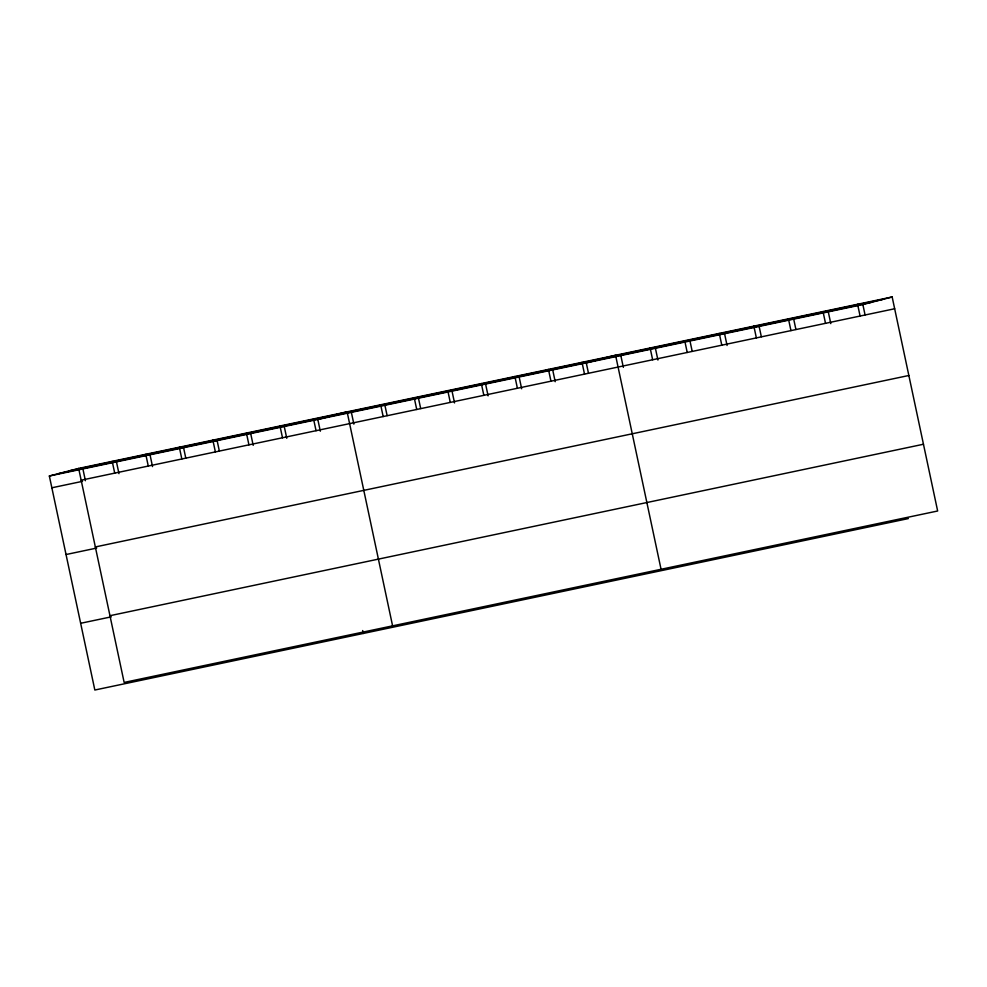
<?xml version="1.0" encoding="UTF-8"?>
<svg xmlns="http://www.w3.org/2000/svg" width="987" height="987" viewBox="0 0 987 987"><rect width="100%" height="100%" fill="white"/><g stroke="black" fill="none" stroke-linecap="round" stroke-linejoin="round"><path stroke-width="1.48" d="M908.348 518.582L94.838 690.024L49.35 476.005L78.652 468.418L892.162 296.976L937.65 510.995L124.14 682.436L78.652 468.418M49.35 476.005L862.86 304.564L892.162 296.976M68.979 470.922L882.489 299.48M59.023 473.501L872.533 302.059M81.156 480.2L894.666 308.758M51.855 487.788L82.489 481.335M95.332 546.946L908.854 375.492M66.043 554.534L96.677 548.069M109.952 615.703L923.462 444.249M80.65 623.29L111.297 616.838M862.86 304.564L865.056 314.865M857.58 304.255L860.084 316.037M828.29 311.843L830.795 323.625M823.01 311.547L825.514 323.329M793.708 319.134L795.904 329.448M788.44 318.826L790.945 330.608M759.139 326.426L761.335 336.727M753.858 326.117L756.363 337.899M724.569 333.705L727.074 345.487M719.289 333.409L721.793 345.191M689.987 340.996L692.183 351.298M684.719 340.688L687.223 352.47M655.417 348.275L657.922 360.058M650.137 347.979L652.641 359.762M620.835 355.567L623.34 367.349M661.056 569.289L615.567 355.258L586.266 362.858L588.462 373.16M582.009 362.34L584.514 374.122M552.708 369.928L555.212 381.71M548.451 369.409L550.956 381.192M519.15 376.997L521.654 388.779M514.893 376.479L517.398 388.261M485.592 384.066L488.096 395.849M481.335 383.548L483.84 395.331M452.034 391.148L454.538 402.93M447.777 390.63L450.282 402.412M418.476 398.217L420.672 408.519M414.219 397.699L416.724 409.482M384.918 405.287L387.114 415.601M380.661 404.769L383.166 416.551M351.372 412.356L353.877 424.139M392.592 625.857L347.103 411.838L317.814 419.426L320.319 431.208M362.685 630.545L363.302 633.457M313.545 418.907L316.05 430.702M284.256 426.507L286.761 438.29M279.987 425.989L282.492 437.772M250.698 433.577L253.203 445.359M246.429 433.059L248.934 444.841M217.14 440.646L219.324 450.96M212.871 440.128L215.376 451.91M183.582 447.716L185.766 458.03M179.326 447.197L181.83 458.98M150.024 454.797L152.529 466.58M145.768 454.279L148.272 466.061M116.466 461.867L118.971 473.649M112.21 461.348L114.714 473.131M82.908 468.936L85.413 480.718"/></g></svg>
